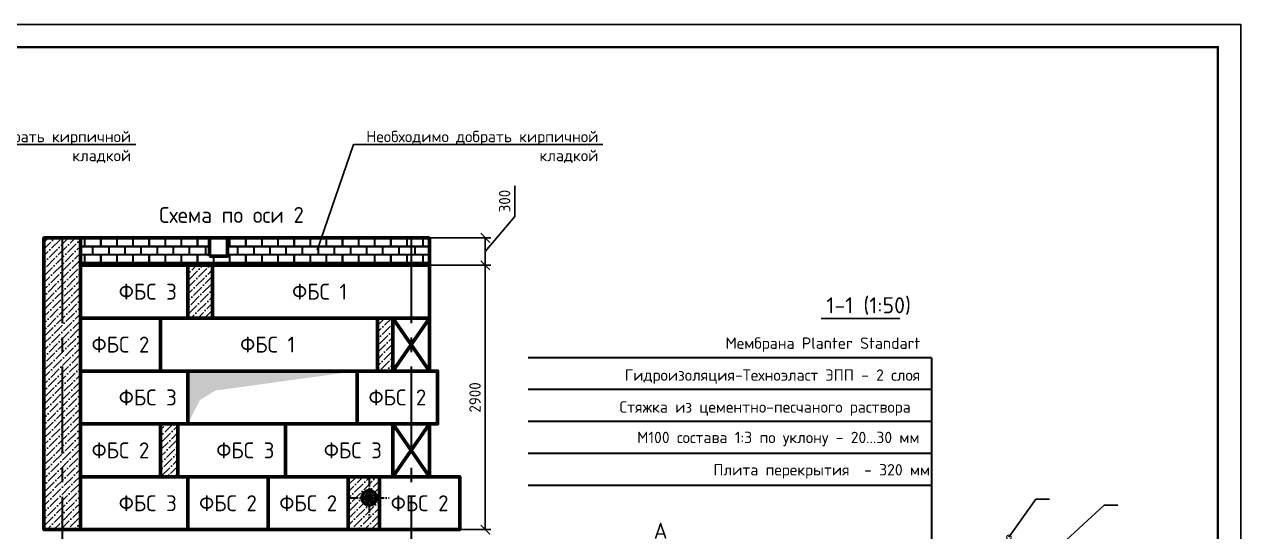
# Model space of a CAD drawing. Header units: millimetres. Extents: x 1601 to 15402, y -324 to 12625.
# Drawn here: x 8686.3 to 8953.3, y 508.4 to 619.7 of the extents above; entities that cross this region are included whole.
import ezdxf
from ezdxf import colors
from ezdxf.entities.mleader import LeaderData, LeaderLine
from ezdxf.enums import TextEntityAlignment as Align
from ezdxf.math import Vec2, Vec3

# ---------------------------------------------------------------- set-up
doc = ezdxf.new("R2010")
doc.units = ezdxf.units.MM
doc.linetypes.add('осевая2', pattern=[28.575, 19.05, -3.175, 3.175, -3.175])
for name, color, linetype, lineweight in [('Осевая', 2, 'осевая2', 30), ('Основной', 1, 'Continuous', 60), ('Размер 3.5', 250, 'Continuous', 35), ('Размеры на чертеже', 250, 'Continuous', 25), ('Тонкие', 5, 'Continuous', 30)]:
    doc.layers.add(name, color=color, linetype=linetype, lineweight=lineweight)
doc.styles.add('-ISOCPEUR-', font='isocpeur.TTF')
doc.styles.add('GOST', font='GOST Common.ttf')
doc.styles.get("Standard").update_dxf_attribs({"font": 'GOST Common.ttf'})
doc.dimstyles.new('М 1 к 50', dxfattribs={"dimtxt": 2.5, "dimasz": 2, "dimexe": 1.25, "dimexo": 0, "dimgap": 1, "dimtad": 1, "dimdec": 0, "dimlfac": 50, "dimzin": 0, "dimdsep": 46, "dimtxsty": 'GOST', "dimblk": 'OBLIQUE', "dimcen": 0, "dimclrd": 256, "dimclre": 256, "dimclrt": 256, "dimazin": 2, "dimtfac": 1, "dimtdec": 0, "dimtmove": 0, "dimatfit": 3, "dimldrblk": 'NONE', "dimfxl": 1.25, "dimtolj": 1, "dimtzin": 0, "dimlwd": -1, "dimlwe": -1, "dimarcsym": 2})
pattern_1 = [(45, (1110.9904, -2209.8903), (0.55565335, 2.03739561), [2.619375, -0.523875, 0, -0.523875])]

# ---------------------------------------------------------------- blocks, each defined once
blk = doc.blocks.new('*U37')
at = {"layer": 'Основной', "ltscale": 20}
blk.add_lwpolyline([(0, -290), (880, -290), (880, 290), (0, 290)], close=True, dxfattribs=at)
at = {"layer": 'Основной', "ltscale": 20, "flags": 1}
for tag, p in [('ВЕС', (579, 65)), ('ОБЪЕМ', (580, 62))]:
    blk.add_attdef(tag, p, '', height=2.5, dxfattribs=at)
at = {"layer": 'Основной', "ltscale": 20}
blk.add_attdef('НАЗВАНИЕ', (445, -134), '', height=38.9, dxfattribs=at)
blk = doc.blocks.new('*U328')
at = {"layer": 'Основной', "ltscale": 20}
blk.add_lwpolyline([(0, -290), (1180, -290), (1180, 290), (0, 290)], close=True, dxfattribs=at)
at = {"layer": 'Основной', "ltscale": 20, "flags": 1}
for tag, p in [('ВЕС', (579, 65)), ('ОБЪЕМ', (580, 62))]:
    blk.add_attdef(tag, p, '', height=2.5, dxfattribs=at)
at = {"layer": 'Основной', "ltscale": 20}
blk.add_attdef('НАЗВАНИЕ', (445, -134), '', height=38.9, dxfattribs=at)
blk = doc.blocks.new('*U36')
at = {"layer": 'Основной', "ltscale": 20}
blk.add_lwpolyline([(0, -290), (2380, -290), (2380, 290), (0, 290)], close=True, dxfattribs=at)
at = {"layer": 'Основной', "ltscale": 20, "flags": 1}
for tag, p in [('ВЕС', (579, 65)), ('ОБЪЕМ', (580, 62))]:
    blk.add_attdef(tag, p, '', height=2.5, dxfattribs=at)
at = {"layer": 'Основной', "ltscale": 20}
blk.add_attdef('НАЗВАНИЕ', (445, -134), '', height=38.9, dxfattribs=at)
blk = doc.blocks.new('_Oblique')
at = {"color": 0, "linetype": 'ByBlock', "lineweight": -2}
blk.add_line((-0.5, -0.5), (0.5, 0.5), dxfattribs=at)
blk = doc.blocks.new('*D679')
at = {"transparency": 16777216}
for p, q in [((8775.25, 566.86), (8788.75, 566.86)), ((8787.5, 566.86), (8787.5, 508.86)), ((8775.25, 508.86), (8788.75, 508.86))]:
    blk.add_line(p, q, dxfattribs=at)
at = {"layer": 'Defpoints', "color": 0, "transparency": 16777216}
for p in [(8775.25, 566.86), (8775.25, 508.86), (8787.5, 508.86)]:
    blk.add_point(p, dxfattribs=at)
at = {"transparency": 16777216, "xscale": 2, "yscale": 2, "zscale": 2}
for p, rotation in [((8787.5, 566.86), 90), ((8787.5, 508.86), 270)]:
    blk.add_blockref('_Oblique', p, dxfattribs=dict(at, rotation=rotation))
at = {"transparency": 16777216, "insert": (8785.25, 537.86), "char_height": 2.5, "attachment_point": 5, "rotation": 90, "style": 'GOST'}
blk.add_mtext('\\A1;2900', dxfattribs=at)
blk = doc.blocks.new('_None')
blk = doc.blocks.new('*D680')
at = {"transparency": 16777216}
for p, q in [((8794, 577.56), (8794, 584.31)), ((8787.5, 569.86), (8794, 577.56)), ((8775.25, 572.86), (8788.75, 572.86)), ((8787.5, 566.86), (8787.5, 572.86)), ((8775.25, 566.86), (8788.75, 566.86))]:
    blk.add_line(p, q, dxfattribs=at)
at = {"layer": 'Defpoints', "color": 0, "transparency": 16777216}
for p in [(8775.25, 572.86), (8787.5, 572.86), (8775.25, 566.86)]:
    blk.add_point(p, dxfattribs=at)
at = {"transparency": 16777216, "xscale": 2, "yscale": 2, "zscale": 2}
for p, rotation in [((8787.5, 572.86), 90), ((8787.5, 566.86), 270)]:
    blk.add_blockref('_Oblique', p, dxfattribs=dict(at, rotation=rotation))
at = {"transparency": 16777216, "insert": (8791.75, 580.93), "char_height": 2.5, "attachment_point": 5, "rotation": 90, "style": 'GOST'}
blk.add_mtext('\\A1;300', dxfattribs=at)
blk = doc.blocks.new('*U371')
blk.add_lwpolyline([(0, 0), (420, 0), (420, -297), (0, -297)], close=True)
at = {"const_width": 0.5}
blk.add_lwpolyline([(20, -5), (415, -5), (415, -292), (20, -292)], close=True, dxfattribs=at)
at = {"style": 'GOST'}
blk.add_attdef('РАЗРАБОТАЛ', text='', height=2.5, dxfattribs=at).set_placement((250.5, -264.22), align=Align.MIDDLE_LEFT)
blk.add_attdef('ПРОВЕРИЛ', (250.75, -270.73), '', height=2.5, dxfattribs=at)
at = {"style": 'GOST', "flags": 8}
for tag, p in [('ЛИСТ', (387.6, -271.87)), ('ЛИСТОВ', (405.3, -271.86)), ('ФОРМАТ', (380.97, -294.75))]:
    blk.add_attdef(tag, text='', height=3, dxfattribs=at).set_placement(p, align=Align.MIDDLE_CENTER)
blk.add_attdef('ИМЯ_ЧЕРТЕЖА_001', (321.53, -284.99), '', height=3, dxfattribs=at)
blk = doc.blocks.new('_DotSmall')
at = {"color": 0, "linetype": 'ByBlock', "const_width": 0.5}
blk.add_lwpolyline([(-0.0625, 0, 1), (0.0625, 0, 1)], format="xyb", close=True, dxfattribs=at)

msp = doc.modelspace()

# ---------------------------------------------------------------- hatches: boundary and pattern name
h = msp.add_hatch()
h.set_pattern_fill('ANSI36', scale=0.33)
h.set_pattern_definition(pattern_1)
h.paths.add_polyline_path([(8690.6481, 572.8569), (8694.6467, 572.8569), (8694.6467, 508.8573), (8690.6481, 508.8573)])
h.paths.add_polyline_path([(8698.6481, 555.257), (8698.6481, 552.857), (8698.6481, 508.8573), (8694.6467, 508.8573), (8694.6467, 572.8569), (8698.6481, 572.8569)])
h = msp.add_hatch()
h.set_pattern_fill('AR-B816C', scale=0.0087)
h.set_pattern_definition([(0, (1228.745, -2209.8903), (1.76784, 1.76784), [3.4528125, -0.0828675]), (0, (1226.9772, -2209.8074), (1.76784, 1.76784), [3.4528125, -0.0828675]), (90, (1228.745, -2209.8903), (-1.76784, 1.76784), [-1.8507075, 1.6849725]), (90, (1228.6622, -2209.8903), (-1.76784, 1.76784), [-1.8507075, 1.6849725])])
h.paths.add_polyline_path([(8771.2496, 572.8569), (8730.9481, 572.8569), (8730.9481, 568.8569), (8726.9481, 568.8569), (8726.9481, 572.8569), (8701.8505, 572.8569), (8701.8505, 566.8573), (8771.2496, 566.8573)])
h.paths.add_polyline_path([(8775.2481, 572.8569), (8771.2496, 572.8569), (8771.2496, 566.8573), (8775.2481, 566.8573)])
h.paths.add_polyline_path([(8701.8505, 572.8569), (8698.6481, 572.8569), (8698.6481, 566.8573), (8701.8505, 566.8573)])
h = msp.add_hatch()
h.set_pattern_fill('ANSI36', scale=0.33)
h.set_pattern_definition(pattern_1)
h.paths.add_polyline_path([(8727.6481, 566.8573), (8722.2481, 566.8573), (8722.2481, 555.2572), (8727.6481, 555.2572)])
h = msp.add_hatch()
h.set_pattern_fill('ANSI36', scale=0.33)
h.set_pattern_definition([(45, (679.3522, -1823.2008), (0.55565335, 2.03739561), [2.619375, -0.523875, 0, -0.523875])])
h.paths.add_polyline_path([(8767.2481, 555.2571), (8763.8481, 555.2571), (8763.8481, 543.6572), (8767.2481, 543.6572)])
h = msp.add_hatch(color=7)
h.dxf.hatch_style = 1
h.paths.add_polyline_path([(8724.8851, 537.2989), (8728.2842, 539.3678), (8759.4251, 543.6572), (8722.2481, 543.6571), (8722.2481, 532.0573)])
h = msp.add_hatch()
h.set_pattern_fill('ANSI36', scale=0.33)
h.set_pattern_definition(pattern_1)
h.paths.add_polyline_path([(8720.0481, 532.0572), (8716.2481, 532.0572), (8716.2481, 520.4573), (8720.0481, 520.4573)])
h = msp.add_hatch()
h.set_pattern_fill('ANSI36', scale=0.33)
h.set_pattern_definition(pattern_1)
h.paths.add_polyline_path([(8764.3029, 520.4573), (8757.4481, 520.4573), (8757.4481, 508.8572), (8764.3029, 508.8572), (8764.3029, 515.8573), (8763.6381, 515.8573, -1), (8760.4581, 515.8573, -1), (8763.6381, 515.8573), (8764.3029, 515.8573)])
h = msp.add_hatch()
h.set_pattern_fill('ANSI37', scale=0.13)
h.set_pattern_definition([(45, (801.10275, -2410.9199), (-0.291858324, 0.291858324), []), (135, (801.10275, -2410.9199), (-0.291858324, -0.291858324), [])])
edge = h.paths.add_edge_path()
edge.add_arc((8762.0481, 515.8573), 1.59, 0, 360)
edge = h.paths.add_edge_path(flags=17)
edge.add_arc((8762.0481, 515.8573), 0.57, 0, 360)

# ---------------------------------------------------------------- linework, layer by layer
for p, q in [((8698.6481, 566.8573), (8698.6481, 572.8569)), ((8775.2481, 566.8573), (8775.2481, 555.257))]:
    msp.add_line(p, q)
at = {"layer": 'Осевая'}
for p, q in [((8694.6467, 573.2188), (8694.6467, 501.1995)), ((8771.2496, 573.2188), (8771.2496, 501.1995))]:
    msp.add_line(p, q, dxfattribs=at)
at = {"layer": 'Осевая', "ltscale": 0.1}
for p, q in [((8762.0481, 520.2307), (8762.0481, 511.484)), ((8757.6747, 515.8573), (8766.4214, 515.8573))]:
    msp.add_line(p, q, dxfattribs=at)
at = {"layer": 'Основной'}
for p, q in [((8690.6481, 572.8569), (8775.2481, 572.8569)), ((8698.6481, 566.8573), (8698.6481, 572.8569)), ((8775.2481, 572.8569), (8775.2481, 566.8573)), ((8698.6481, 566.8573), (8698.6481, 555.257)), ((8698.6481, 566.8573), (8775.2481, 566.8573)), ((8767.2481, 543.6571), (8775.2481, 555.257)), ((8767.2481, 555.257), (8775.2481, 543.6571)), ((8775.2481, 555.257), (8775.2481, 543.6571)), ((8698.6481, 552.857), (8698.6481, 508.8573)), ((8767.2481, 543.657), (8775.2481, 543.6571)), ((8767.2481, 520.4573), (8775.2481, 532.0572)), ((8767.2481, 532.0572), (8775.2481, 520.4573)), ((8775.2481, 532.0572), (8775.2481, 520.4573)), ((8767.2481, 520.4572), (8775.2481, 520.4573)), ((8764.3029, 508.8572), (8757.4481, 508.8572))]:
    msp.add_line(p, q, dxfattribs=at)
msp.add_lwpolyline([(8698.6481, 552.857), (8698.6481, 508.8573), (8690.6481, 508.8573), (8690.6467, 572.8569), (8698.6467, 572.8569), (8698.6481, 552.857)], dxfattribs=at)
for points in [[(8726.9481, 568.8569), (8730.9481, 568.8569), (8730.9481, 572.8569), (8726.9481, 572.8569)], [(8767.2481, 555.257), (8775.2481, 555.257), (8775.2481, 543.6571), (8767.2481, 543.6571)], [(8767.2481, 532.0572), (8775.2481, 532.0572), (8775.2481, 520.4573), (8767.2481, 520.4573)]]:
    msp.add_lwpolyline(points, close=True, dxfattribs=at)
for radius in [1.59, 0.57]:
    msp.add_circle((8762.0481, 515.8573), radius, dxfattribs=at)
at = {"layer": 'Размер 3.5', "color": 7, "linetype": 'ByBlock', "lineweight": -2, "ltscale": 50}
msp.add_line((8758.5676, 593.3365), (8750.6437, 570.1773), dxfattribs=at)
for points in [[(8656.0336, 593.3365), (8710.7836, 593.3365)], [(8758.5676, 593.3365), (8813.3176, 593.3365)]]:
    msp.add_lwpolyline(points, dxfattribs=at)
at = {"layer": 'Тонкие', "lineweight": 30}
for p, q in [((8885.4068, 546.5738), (8796.9178, 546.5738)), ((8885.4068, 546.5738), (8885.4068, 505.3305)), ((8885.4068, 539.5738), (8796.9178, 539.5738)), ((8885.4068, 532.5738), (8796.9178, 532.5738)), ((8885.4068, 525.5738), (8796.9178, 525.5738)), ((8885.4068, 518.5738), (8796.9178, 518.5738))]:
    msp.add_line(p, q, dxfattribs=at)

# ---------------------------------------------------------------- block references
msp.add_blockref('*U371', (8533.2847, 619.6988))
at = {"layer": 'Основной', "xscale": 0.02, "yscale": 0.02, "zscale": 0.02}
for name, p in [('*U328', (8698.6481, 561.0573)), ('*U36', (8727.6481, 561.0571)), ('*U37', (8698.6481, 549.4571)), ('*U36', (8716.2481, 549.4572)), ('*U328', (8698.6481, 537.8572)), ('*U37', (8759.4251, 537.8571)), ('*U37', (8698.6481, 526.2572)), ('*U328', (8720.0481, 526.2573)), ('*U328', (8743.6481, 526.2573)), ('*U328', (8698.6481, 514.6573)), ('*U37', (8722.2481, 514.6573)), ('*U37', (8739.8481, 514.6573)), ('*U37', (8764.3029, 514.6572))]:
    msp.add_blockref(name, p, dxfattribs=at)

# ---------------------------------------------------------------- texts
at = {"style": '-ISOCPEUR-'}
for s, p in [('Мембрана Planter Standart ', (8840.2381, 548.5179)), ('Гидроизоляция-Техноэласт ЭПП - 2 слоя ', (8818.1131, 541.5179)), ('Стяжка из цементно-песчаного раствора', (8816.9553, 534.5179)), ('М100 состава 1:3 по уклону - 20...30 мм', (8820.8303, 527.836)), ('Плита перекрытия  - 320 мм', (8837.5502, 520.7396))]:
    msp.add_text(s, height=2.5, dxfattribs=at).set_placement(p)
at = {"layer": 'Размер 3.5', "color": 7, "lineweight": 25, "ltscale": 50, "char_height": 2.5, "attachment_point": 3, "style": '-ISOCPEUR-'}
for insert in [(8709.7836, 596.3365), (8812.3176, 596.3365)]:
    msp.add_mtext('Необходимо добрать кирпичной \\Pкладкой', dxfattribs=dict(at, insert=insert))
at = {"layer": 'Размер 3.5', "char_height": 3.5, "attachment_point": 5, "style": 'GOST'}
for s, width, heights, insert in [('Схема по оси 2', 37.356069, [0], (8731.8196, 577.8914)), ('{\\C7;ФБС 3}', 15.874668, [5.3157], (8713.4481, 561.0573)), ('{\\C7;ФБС 1}', 27.497551, [0], (8751.151, 561.0571)), ('{\\C7;ФБС 2}', 15.874668, [5.3157], (8707.4481, 549.4571)), ('{\\C7;ФБС 1}', 27.497551, [0], (8739.751, 549.4572)), ('{\\C7;ФБС 3}', 15.874668, [5.3157], (8713.4481, 537.8572)), ('{\\C7;ФБС 2}', 15.874668, [5.3157], (8768.2251, 537.8571)), ('{\\C7;ФБС 2}', 15.874668, [5.3157], (8707.4481, 526.2572)), ('{\\C7;ФБС 3}', 15.874668, [5.3157], (8734.8481, 526.2573)), ('{\\C7;ФБС 3}', 15.874668, [5.3157], (8758.4481, 526.2573)), ('{\\C7;ФБС 3}', 15.874668, [5.3157], (8713.4481, 514.6573)), ('{\\C7;ФБС 2}', 15.874668, [5.3157], (8731.0481, 514.6573)), ('{\\C7;ФБС 2}', 15.874668, [5.3157], (8748.6481, 514.6573)), ('{\\C7;ФБС 2}', 15.874668, [5.3157], (8773.1029, 514.6572))]:
    msp.add_mtext_dynamic_manual_height_columns(s, width=width, gutter_width=12.5, heights=heights, dxfattribs=dict(at, insert=insert))

# ---------------------------------------------------------------- dimensions: what is measured, and where the dimension line sits
dim = msp.add_linear_dim(base=(8787.5003, 572.8569), p1=(8775.2481, 566.8571), p2=(8775.2481, 572.8569), angle=90, dimstyle='М 1 к 50', override={"dimtmove": 1})
dim.commit()
dim.dimension.update_dxf_attribs({"geometry": '*D680', "text_midpoint": (8794.0003, 578.557), "dimtype": 160})
dim = msp.add_linear_dim(base=(8787.5003, 508.8572), p1=(8775.2481, 566.8571), p2=(8775.2481, 508.8572), angle=90, dimstyle='М 1 к 50')
dim.commit()
dim.dimension.update_dxf_attribs({"geometry": '*D679', "text_midpoint": (8785.2503, 537.8572)})

# ---------------------------------------------------------------- leaders
at = {"layer": 'Размеры на чертеже'}
ml = msp.add_multileader_mtext('Standard', dxfattribs=at)
ml.set_content('', color=256, style='GOST')
ml.set_leader_properties()
ml.set_arrow_properties(name='DOTSMALL')
ml.build(insert=Vec2(0, 0))
ml.multileader.update_dxf_attribs({"text_left_attachment_type": 5, "text_right_attachment_type": 5, "dogleg_length": 1, "arrow_head_size": 2})
ctx = ml.context
ctx.base_point, ctx.char_height, ctx.arrow_head_size, ctx.plane_origin = Vec3(8909.3083, 515.5238), 3.5, 2, Vec3(8885.6514, 545.7605)
ctx.left_attachment, ctx.right_attachment = 5, 5
notes = []
notes.append((ctx, [(1, (1, 1, 0), (8908.3083, 515.5238), (1, 0), 1, [(0, [(8902.4284, 507.1786)], 0, [])])]))
ctx.mtext.insert, ctx.mtext.width, ctx.mtext.flow_direction = Vec3(8911.3083, 519.7238), 1.05, 5
ml = msp.add_multileader_mtext('Standard', dxfattribs=at)
ml.set_content('', color=256, style='GOST')
ml.set_leader_properties()
ml.set_arrow_properties(name='DOTSMALL')
ml.build(insert=Vec2(0, 0))
ml.multileader.update_dxf_attribs({"text_left_attachment_type": 6, "text_right_attachment_type": 6, "dogleg_length": 1, "arrow_head_size": 2})
ctx = ml.context
ctx.base_point, ctx.char_height, ctx.arrow_head_size, ctx.plane_origin = Vec3(8924.3153, 514.2523), 3.5, 2, Vec3(8908.9106, 518.8267)
ctx.left_attachment, ctx.right_attachment, ctx.text_align_type = 6, 6, 2
notes.append((ctx, [(0, (1, 1, 0), (8923.3153, 514.2523), (1, 0), 1, [(0, [(8908.1527, 500.3208)], 0, [])])]))
ctx.mtext.insert, ctx.mtext.alignment, ctx.mtext.flow_direction = Vec3(8927.3653, 518.4523), 3, 5
ml = msp.add_multileader_mtext('Standard', dxfattribs=at)
ml.set_content('А', color=256, style='GOST')
ml.set_leader_properties()
ml.set_arrow_properties(name='DOTSMALL')
ml.build(insert=Vec2(0, 0))
ml.multileader.update_dxf_attribs({"text_left_attachment_type": 5, "text_right_attachment_type": 5, "dogleg_length": 1, "arrow_head_size": 2})
ctx = ml.context
ctx.base_point, ctx.char_height, ctx.arrow_head_size, ctx.plane_origin = Vec3(8823.0331, 506.1691), 3.5, 2, Vec3(8805.1652, 535.6286)
ctx.left_attachment, ctx.right_attachment, ctx.text_align_type = 5, 5, 2
notes.append((ctx, [(0, (1, 1, 0), (8830.4831, 506.1691), (-1, 0), 1, [(0, [(8845.8799, 500.9743)], 0, [])])]))
ctx.mtext.insert, ctx.mtext.alignment, ctx.mtext.flow_direction = Vec3(8827.4831, 510.3691), 3, 5
for ctx, leaders in notes:
    for number, flags, end, landing, length, lines in leaders:
        leader = LeaderData()
        leader.index, (leader.has_last_leader_line, leader.has_dogleg_vector, leader.attachment_direction) = number, flags
        leader.last_leader_point, leader.dogleg_vector, leader.dogleg_length = Vec3(end), Vec3(landing), length
        for number, points, colour, breaks in lines:
            line = LeaderLine()
            line.index, line.vertices, line.color, line.breaks = number, Vec3.list(points), colors.encode_raw_color(colour), breaks
            leader.lines.append(line)
        ctx.leaders.append(leader)

# ---------------------------------------------------------------- next in the draw order: texts
at = {"layer": 'Основной', "insert": (8880.9298, 559.8241), "char_height": 3.5, "attachment_point": 3, "style": '-ISOCPEUR-', "bg_fill": 3, "box_fill_scale": 1.5, "bg_fill_color": 256, "bg_fill_transparency": 0}
msp.add_mtext_dynamic_manual_height_columns('{\\C0;1-1 (1:50)}', width=22.349355, gutter_width=5, heights=[0], dxfattribs=at)

# ---------------------------------------------------------------- next in the draw order: linework, layer by layer
msp.add_lwpolyline([(8878.4936, 555.1797), (8861.1921, 555.1797)])

doc.saveas('drawing.dxf')
